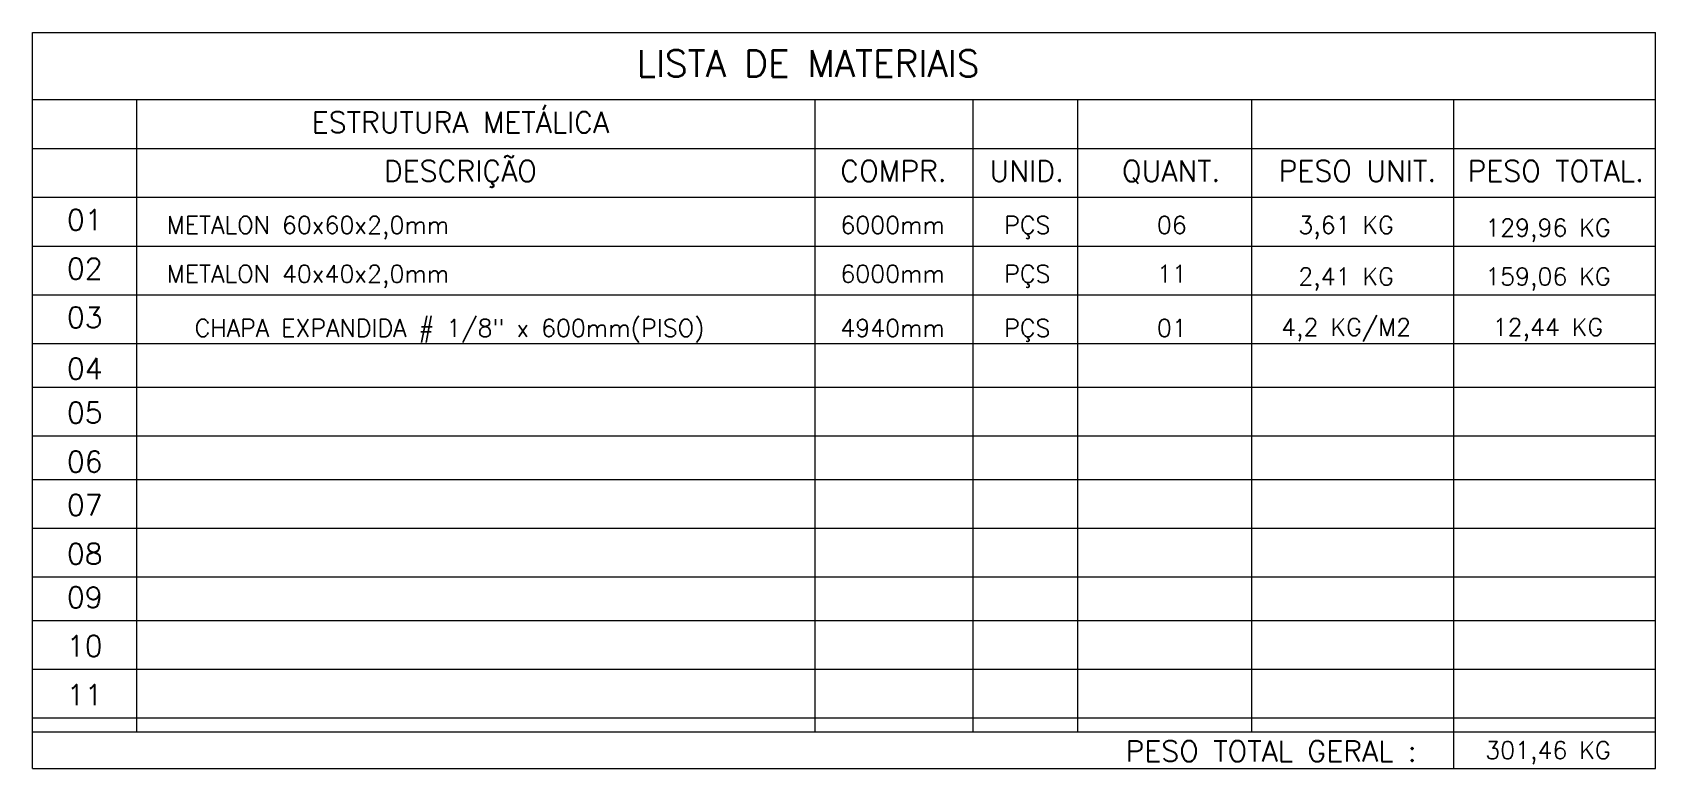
# Model space of a CAD drawing. Header units: millimetres. Extents: x 264998 to 288730, y -52980 to -35752.
# Drawn here: x 267083 to 273232, y -41238 to -38451 of the extents above; entities that cross this region are included whole.
import ezdxf
from ezdxf.enums import TextEntityAlignment as Align

# ---------------------------------------------------------------- set-up
doc = ezdxf.new("R2010")
doc.units = ezdxf.units.MM
doc.header["$LTSCALE"] = 0.2
for name, color, linetype, lineweight in [('05', 5, 'Continuous', 18), ('CONT 2', 2, 'Continuous', 13), ('CONT 3', 3, 'Continuous', 15)]:
    doc.layers.add(name, color=color, linetype=linetype, lineweight=lineweight)
doc.styles.add('ROMANS', font='ROMANS.SHX')

msp = doc.modelspace()

# ---------------------------------------------------------------- linework, layer by layer
at = {"layer": '05'}
for p, q in [((267083.2, -38450.6), (273232.5, -38450.6)), ((267083.2, -41237.9), (267083.2, -38450.6)), ((273232.5, -41237.9), (273232.5, -38450.6)), ((267083.2, -38705), (273232.5, -38705)), ((267479.2, -41098.4), (267479.2, -38705)), ((270048.2, -41098.4), (270048.2, -38705)), ((270647.2, -41098.4), (270647.2, -38705)), ((271043.2, -41098.4), (271043.2, -38705)), ((271703.2, -41098.4), (271703.2, -38705)), ((272467.8, -41237.9), (272467.8, -38705)), ((267083.2, -41098.4), (273232.5, -41098.4)), ((267083.2, -41237.9), (273232.5, -41237.9))]:
    msp.add_line(p, q, dxfattribs=at)
at = {"layer": 'CONT 3'}
for p, q in [((267083.2, -38889.8), (273232.5, -38889.8)), ((267083.2, -39074.6), (273232.5, -39074.6)), ((267083.2, -39259.4), (273232.5, -39259.4)), ((267083.2, -39444.2), (273232.5, -39444.2)), ((267083.2, -39629), (273232.5, -39629)), ((267083.2, -39793.5), (273232.5, -39793.5)), ((267083.2, -39978.3), (273232.5, -39978.3)), ((267083.2, -40142.8), (273232.5, -40142.8)), ((267083.2, -40327.6), (273232.5, -40327.6)), ((267083.2, -40512.4), (273232.5, -40512.4)), ((267083.2, -40676.9), (273232.5, -40676.9)), ((267083.2, -40861.7), (273232.5, -40861.7)), ((267083.2, -41046.5), (273232.5, -41046.5))]:
    msp.add_line(p, q, dxfattribs=at)

# ---------------------------------------------------------------- texts
at = {"layer": 'CONT 2', "style": 'ROMANS'}
for s, p in [('METALON 60x60x2,0mm', (268127.5, -39212.7)), ('6000mm', (270342.2, -39212.7)), ('PÇS', (270852.6, -39212.7)), ('06', (271400.1, -39212.7)), ('3,61 KG', (272060.1, -39212.7)), ('129,96 KG', (272824.8, -39222.9)), ('METALON 40x40x2,0mm', (268127.5, -39397.5)), ('6000mm', (270342.2, -39397.5)), ('PÇS', (270852.6, -39397.5)), ('11', (271400.1, -39397.5)), ('2,41 KG', (272060.1, -39407.7)), ('159,06 KG', (272824.8, -39407.7)), ('CHAPA EXPANDIDA # 1/8" x 600mm(PISO) ', (268686.3, -39602.6)), ('4940mm', (270342.2, -39602.6)), ('PÇS', (270852.6, -39602.6)), ('01', (271400.1, -39602.6)), ('4,2 KG/M2', (272060.1, -39599.3)), ('12,44 KG', (272824.8, -39599.3)), ('301,46 KG', (272824.8, -41201.5))]:
    msp.add_text(s, height=66, dxfattribs=at).set_placement(p, align=Align.CENTER)
at = {"layer": 'CONT 3', "style": 'ROMANS'}
for s, height, p in [('LISTA DE MATERIAIS', 100, (270021.5, -38618)), ('ESTRUTURA METÁLICA', 79.2, (268704.5, -38830.2)), ('DESCRIÇÃO', 79.2, (268704.5, -39015)), ('COMPR.', 79.2, (270345.4, -39015)), ('UNID.', 79.2, (270850, -39015)), ('QUANT.', 79.2, (271397.5, -39015)), ('PESO UNIT.', 79.2, (272102.8, -39015)), ('PESO TOTAL.', 79.2, (272854.1, -39015)), ('01', 79.2, (267281.2, -39199.8)), ('02', 79.2, (267281.2, -39384.6)), ('03', 79.2, (267281.2, -39569.4)), ('04', 79.2, (267281.2, -39763)), ('05', 79.2, (267281.2, -39930.4)), ('06', 79.2, (267281.2, -40115.2)), ('07', 79.2, (267281.2, -40279.7)), ('08', 79.2, (267281.2, -40464.5)), ('09', 79.2, (267281.2, -40629)), ('10', 79.2, (267281.2, -40813.8)), ('11', 79.2, (267281.2, -40998.6)), ('PESO TOTAL GERAL :', 79.2, (271775.7, -41211.7))]:
    msp.add_text(s, height=height, dxfattribs=at).set_placement(p, align=Align.CENTER)

doc.saveas('drawing.dxf')
